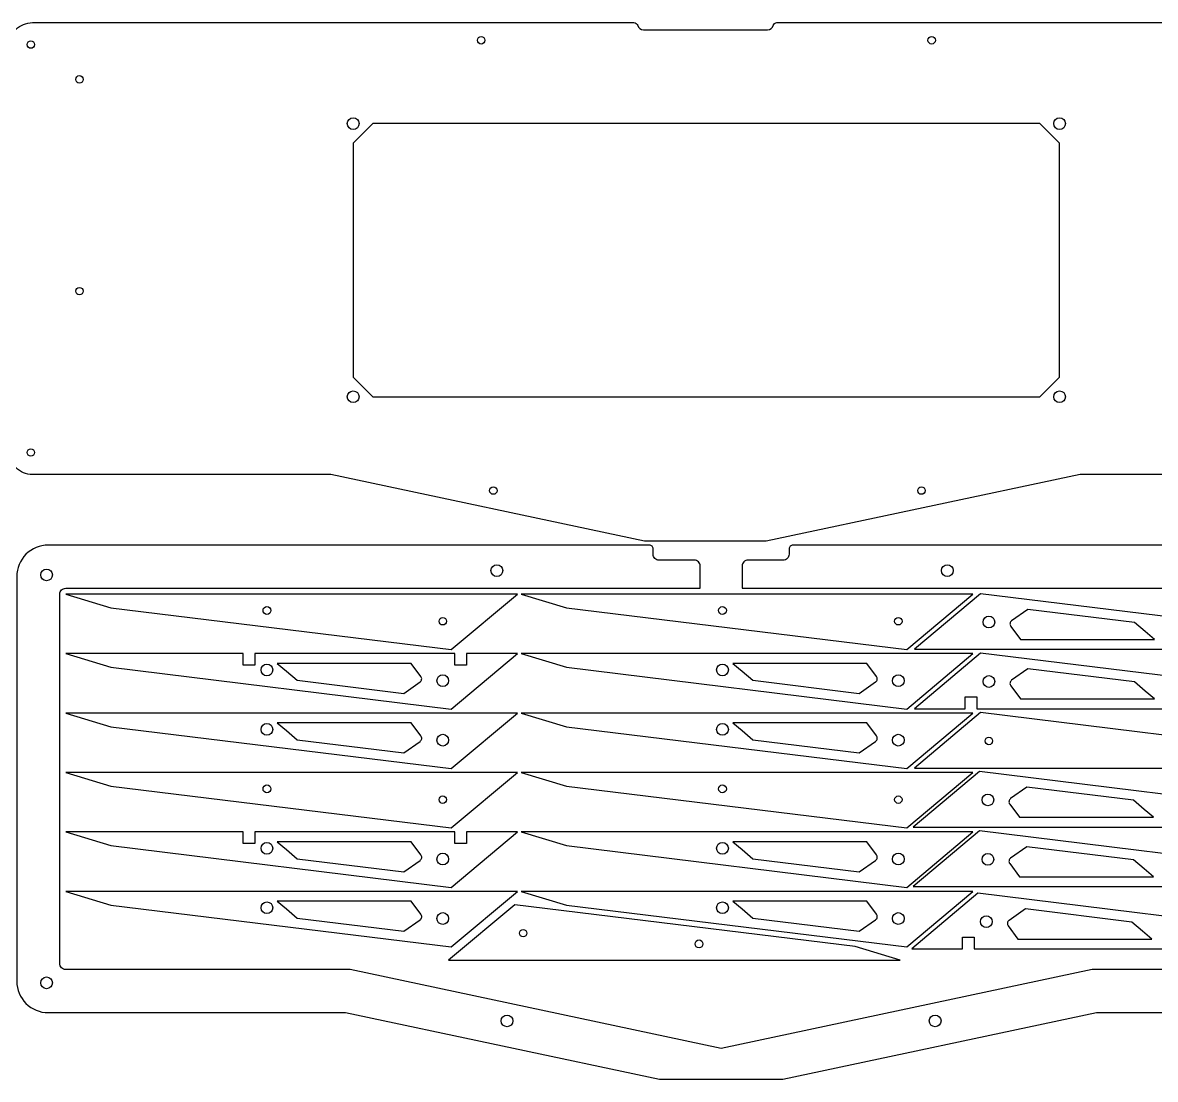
# Model space of a CAD drawing. Extents: x -1 to 854, y 166 to 576.
# Drawn here: x 359.7 to 649, y 305.9 to 575.6 of the extents above; entities that cross this region are included whole.
import ezdxf

# ---------------------------------------------------------------- set-up
doc = ezdxf.new("R2010")
doc.units = 0
doc.header["$MEASUREMENT"] = 0
doc.layers.get('0').update_dxf_attribs({"linetype": 'CONTINUOUS'})

msp = doc.modelspace()

# ---------------------------------------------------------------- linework, layer by layer
at = {"linetype": 'Continuous'}
for p, q in [((449.15, 549.84), (444.15, 544.84)), ((624.55, 544.84), (619.55, 549.84)), ((619.55, 549.84), (619.55, 549.84)), ((449.15, 480.1), (444.15, 485.1)), ((619.55, 480.1), (624.55, 485.1)), ((624.55, 485.1), (624.55, 485.1))]:
    msp.add_line(p, q, dxfattribs=at)
for points in [[(356.24, 569.61, -0.414214), (362.24, 575.61), (366.74, 575.61), (514.82, 575.61), (515.85, 575.61, -0.336584), (516.81, 574.88, 0.336584), (518.26, 573.78), (527.26, 573.78), (540.96, 573.78), (549.96, 573.78, 0.336584), (551.4, 574.88, -0.336584), (552.37, 575.61), (553.39, 575.61), (706.48, 575.61, -0.414214)], [(701.98, 460.27), (629.78, 460.27), (549.63, 443.23), (534.11, 443.23), (518.58, 443.23), (438.43, 460.27), (366.74, 460.27), (362.24, 460.27, -0.414214), (356.24, 466.27)], [(519.26, 442.23), (370.74, 442.23), (366.24, 442.23, 0.414214), (358.24, 434.23), (358.24, 429.73), (358.24, 335.39), (358.24, 330.89, 0.414214), (366.24, 322.89), (370.74, 322.89), (442.22, 322.89), (522.37, 305.86), (538.11, 305.86), (553.84, 305.86), (633.99, 322.89), (705.98, 322.89), (710.48, 322.89, 0.414214), (718.48, 330.89), (718.48, 335.39), (718.48, 434.23, 0.414214), (710.48, 442.23), (556.96, 442.23)], [(532.76, 431.23), (532.76, 436.9, 0.414214), (531.26, 438.4), (522.26, 438.4, -0.414214), (520.76, 439.9), (520.76, 441.23, 0.414214), (519.76, 442.23), (519.26, 442.23)], [(556.96, 442.23), (556.46, 442.23, 0.414214), (555.46, 441.23), (555.46, 439.9, -0.414214), (553.96, 438.4), (544.96, 438.4, 0.414214), (543.46, 436.9), (543.46, 431.23)], [(543.46, 431.23), (705.98, 431.23, -0.414214), (707.48, 429.73), (707.48, 335.39, -0.414214), (705.98, 333.89), (632.84, 333.89), (538.11, 313.76), (443.38, 333.89), (370.74, 333.89, -0.414214), (369.24, 335.39), (369.24, 429.73, -0.414214), (370.74, 431.23), (532.76, 431.23)]]:
    msp.add_lwpolyline(points, format="xyb", dxfattribs=at)
for points in [[(619.55, 549.84), (449.15, 549.84)], [(444.15, 544.84), (444.15, 485.1)], [(624.55, 485.1), (624.55, 544.84)], [(449.15, 480.1), (619.55, 480.1)]]:
    msp.add_lwpolyline(points, dxfattribs=at)
for points in [[(469.18, 415.55), (486.08, 429.73), (370.74, 429.73), (382.25, 426.23)], [(585.52, 415.55), (602.42, 429.73), (487.08, 429.73), (498.59, 426.23)], [(604.35, 429.84), (587.46, 415.66), (702.8, 415.66), (691.29, 419.17)], [(419.05, 411.55), (416.05, 411.55), (416.05, 414.55), (370.74, 414.55), (382.25, 411.05), (469.18, 400.37), (486.08, 414.55), (473.1, 414.55), (473.1, 411.55), (470.1, 411.55), (470.1, 414.55), (419.05, 414.55)], [(585.52, 400.37), (602.42, 414.55), (487.08, 414.55), (498.59, 411.05)], [(654.48, 403.48), (657.48, 403.48), (657.48, 400.48), (702.8, 400.48), (691.29, 403.99), (604.35, 414.66), (587.46, 400.48), (600.43, 400.48), (600.43, 403.48), (603.43, 403.48), (603.43, 400.48), (654.48, 400.48)], [(469.18, 385.2), (486.08, 399.37), (370.74, 399.37), (382.25, 395.87)], [(585.52, 385.2), (602.42, 399.37), (487.08, 399.37), (498.59, 395.87)], [(604.35, 399.48), (587.46, 385.3), (702.8, 385.3), (691.29, 388.81)], [(469.18, 370.02), (486.08, 384.2), (370.74, 384.2), (382.25, 380.69)], [(585.52, 370.02), (602.42, 384.2), (487.08, 384.2), (498.59, 380.69)], [(604.09, 384.44), (587.2, 370.26), (702.54, 370.26), (691.03, 373.76)], [(419.05, 366.02), (416.05, 366.02), (416.05, 369.02), (370.74, 369.02), (382.25, 365.51), (469.18, 354.84), (486.08, 369.02), (473.1, 369.02), (473.1, 366.02), (470.1, 366.02), (470.1, 369.02), (419.05, 369.02)], [(585.52, 354.84), (602.42, 369.02), (487.08, 369.02), (498.59, 365.51)], [(604.09, 369.26), (587.2, 355.08), (702.54, 355.08), (691.03, 358.58)], [(469.18, 339.66), (486.08, 353.84), (370.74, 353.84), (382.25, 350.33)], [(585.52, 339.66), (602.42, 353.84), (487.08, 353.84), (498.59, 350.33)], [(653.82, 342.18), (656.82, 342.18), (656.82, 339.18), (702.13, 339.18), (690.62, 342.68), (603.69, 353.36), (586.79, 339.18), (599.77, 339.18), (599.77, 342.18), (602.77, 342.18), (602.77, 339.18), (653.82, 339.18)], [(485.4, 350.42), (468.51, 336.25), (583.85, 336.25), (572.34, 339.75)]]:
    msp.add_lwpolyline(points, close=True, dxfattribs=at)
for points in [[(612.31, 422.92, 0.422708), (612.08, 421.5), (614.57, 418.16), (648.77, 418.16), (646.43, 420.15), (643.67, 422.5), (616.47, 425.83)], [(461.23, 407.3, 0.422708), (461.45, 408.71), (458.97, 412.05), (424.77, 412.05), (427.11, 410.06), (429.86, 407.72), (457.06, 404.38)], [(577.57, 407.3, 0.422708), (577.79, 408.71), (575.31, 412.05), (541.11, 412.05), (543.45, 410.06), (546.2, 407.72), (573.4, 404.38)], [(612.31, 407.74, 0.422708), (612.08, 406.32), (614.57, 402.98), (648.77, 402.98), (646.43, 404.97), (643.67, 407.32), (616.47, 410.66)], [(461.23, 392.12, 0.422708), (461.45, 393.54), (458.97, 396.87), (424.77, 396.87), (427.11, 394.88), (429.86, 392.54), (457.06, 389.2)], [(577.57, 392.12, 0.422708), (577.79, 393.54), (575.31, 396.87), (541.11, 396.87), (543.45, 394.88), (546.2, 392.54), (573.4, 389.2)], [(612.05, 377.51, 0.422708), (611.82, 376.1), (614.31, 372.76), (648.51, 372.76), (646.17, 374.75), (643.41, 377.09), (616.22, 380.43)], [(461.23, 361.76, 0.422708), (461.45, 363.18), (458.97, 366.52), (424.77, 366.52), (427.11, 364.53), (429.86, 362.18), (457.06, 358.84)], [(577.57, 361.76, 0.422708), (577.79, 363.18), (575.31, 366.52), (541.11, 366.52), (543.45, 364.53), (546.2, 362.18), (573.4, 358.84)], [(612.05, 362.34, 0.422708), (611.82, 360.92), (614.31, 357.58), (648.51, 357.58), (646.17, 359.57), (643.41, 361.91), (616.22, 365.25)], [(461.23, 346.58, 0.422708), (461.45, 348), (458.97, 351.34), (424.77, 351.34), (427.11, 349.35), (429.86, 347.01), (457.06, 343.67)], [(577.57, 346.58, 0.422708), (577.79, 348), (575.31, 351.34), (541.11, 351.34), (543.45, 349.35), (546.2, 347.01), (573.4, 343.67)], [(611.64, 346.43, 0.422708), (611.42, 345.02), (613.9, 341.68), (648.1, 341.68), (645.76, 343.67), (643.01, 346.01), (615.81, 349.35)]]:
    msp.add_lwpolyline(points, format="xyb", close=True, dxfattribs=at)
for centre, radius in [((361.84, 570.01), 0.95), ((476.84, 571.11), 0.95), ((591.88, 571.11), 0.95), ((374.24, 561.13), 0.95), ((444.15, 549.84), 1.5), ((624.55, 549.84), 1.5), ((374.24, 507.08), 0.95), ((444.15, 480.1), 1.5), ((624.55, 480.1), 1.5), ((361.84, 465.87), 0.95), ((479.94, 456.15), 0.95), ((589.27, 456.15), 0.95), ((480.84, 435.73), 1.5), ((595.88, 435.73), 1.5), ((365.84, 434.63), 1.5), ((422.12, 425.55), 1), ((538.46, 425.55), 1), ((467.03, 422.8), 0.95), ((583.37, 422.8), 0.95), ((606.5, 422.59), 1.5), ((422.12, 410.37), 1.5), ((538.46, 410.37), 1.5), ((467.03, 407.62), 1.5), ((583.37, 407.62), 1.5), ((606.5, 407.42), 1.5), ((422.12, 395.19), 1.5), ((538.46, 395.19), 1.5), ((467.03, 392.44), 1.5), ((583.37, 392.44), 1.5), ((606.5, 392.24), 0.95), ((422.12, 380.01), 1), ((538.46, 380.01), 1), ((467.03, 377.26), 0.95), ((583.37, 377.26), 0.95), ((606.24, 377.19), 1.5), ((422.12, 364.83), 1.5), ((538.46, 364.83), 1.5), ((467.03, 362.09), 1.5), ((583.37, 362.09), 1.5), ((606.24, 362.01), 1.5), ((422.12, 349.65), 1.5), ((538.46, 349.65), 1.5), ((467.03, 346.91), 1.5), ((583.37, 346.91), 1.5), ((605.84, 346.11), 1.5), ((487.55, 343.18), 0.95), ((532.47, 340.43), 1), ((365.84, 330.49), 1.5), ((483.44, 320.78), 1.5), ((592.77, 320.78), 1.5)]:
    msp.add_circle(centre, radius, dxfattribs=at)

doc.saveas('drawing.dxf')
